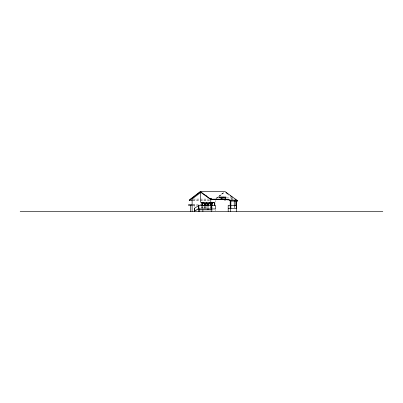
<?xml version="1.0" encoding="UTF-8"?>
<svg xmlns="http://www.w3.org/2000/svg" width="403" height="403" viewBox="0 0 403 403"><rect width="100%" height="100%" fill="white"/><g stroke="black" fill="none" stroke-linecap="round" stroke-linejoin="round"><path stroke-width="0.3" stroke-dasharray="2.02 1.51" d="M202.361 208.321L202.412 206.467M204.004 208.336L204.054 206.527M216.129 198.311L223.952 192.312M215.912 198.543L224.058 192.296M216.698 198.311L224.526 192.312M226.622 197.757L231.503 197.757L231.503 200.135M193.364 199.057L208.301 199.057M230.158 199.057L234.254 199.057M192.961 200.009L199.767 200.009M200.387 200.009L210.285 200.009M192.961 200.382L199.767 200.382M200.387 200.382L210.285 200.382M224.068 200.729L228.456 200.729M192.896 204.578L201.168 204.578M208.185 204.578L209.404 204.578M192.795 205.495L197.626 205.495M227.876 194.427L228.859 195.143M234.239 205.847L234.244 207.464M234.254 206.17L234.254 208.542M232.959 199.057L232.959 200.729M232.722 197.757L232.722 200.135M231.619 197.757L231.619 200.17M224.068 197.757L224.068 198.624M215.152 200.296L215.152 202.155M215.152 209.58L215.152 210.819M212.084 206.684L212.084 207.872M212.084 208.467L212.084 210.845M210.522 206.437L210.522 208.311M210.26 206.437L210.26 208.311M206.789 206.532L206.789 208.336M205.606 206.437L205.606 208.311M205.344 206.437L205.344 208.311M204.84 206.467L204.84 208.321M204.573 206.467L204.573 208.321M202.709 206.527L202.709 208.336M202.004 206.532L202.004 208.336M201.953 206.532L201.953 208.336M201.822 206.769L201.822 207.852M194.483 204.578L194.483 207.278M193.5 204.578L193.5 205.495"/><path stroke-width="0.6" d="M202.432 205.847L202.487 203.994A1.617 1.118 -90 0 1 203.53 202.951A1.617 1.118 -90 0 1 204.573 203.994L204.84 203.994L204.84 205.847M204.089 205.323L202.709 205.323L202.749 203.994A1.617 1.118 -90 0 1 204.598 203.444M237.579 200.689L230.571 200.689L228.491 199.178L211.892 199.178L211.217 198.689L210.074 198.689L200.266 191.566L189.249 200.009L189.249 200.382L200.266 191.934L200.266 191.566L225.015 191.566L237.579 200.689L237.579 201.062L230.571 201.062L228.491 199.55L211.892 199.55L211.217 199.057L210.074 199.057L200.266 191.934M190.972 199.057L192.115 199.057L201.037 192.221L199.893 192.221M194.306 211.434L194.306 208.291L198.891 205.55L198.891 208.94M218.673 197.042L226.053 197.042L226.053 197.389L218.975 197.389M225.559 199.022L221.988 199.022L219.741 197.389M189.249 200.382L192.342 200.382M230.199 208.542L230.199 200.533L230.864 200.533M212.774 202.316L213.973 202.316M212.124 203.349L212.567 203.349A1.657 1.199 -90 0 1 213.676 202.316A1.657 1.199 -90 0 1 214.784 203.349L214.784 205.55M212.996 202.351A1.657 1.199 -90 0 1 214.341 203.349L214.784 203.349M205.344 205.812L205.344 203.938L205.606 203.938A1.703 1.179 -90 0 1 207.263 203.268M205.344 203.938A1.703 1.179 -90 0 1 206.391 203.021A1.703 1.179 -90 0 1 207.434 203.938L207.696 203.938L207.696 205.812M208.286 205.812L208.286 203.938L208.547 203.938A1.562 1.083 -90 0 1 209.535 203.021A1.562 1.083 -90 0 1 210.522 203.938L210.522 205.812M208.286 203.938A1.562 1.083 -90 0 1 209.273 203.021A1.562 1.083 -90 0 1 210.26 203.938L210.522 203.938M202.487 203.994L202.749 203.994M192.286 204.578L188.619 204.578L188.619 205.495L192.281 205.495M230.199 205.313L228.194 205.313L228.194 211.434M230.864 205.313L236.566 205.313M198.825 205.55L215.615 205.55L215.615 208.94L197.782 208.94L197.782 209.631L196.463 209.631L196.463 210.25L195.284 210.25L195.284 210.845L194.306 210.845M198.674 205.681L198.603 211.434M194.306 208.291L194.377 211.434M228.194 208.542L236.581 208.542L236.581 211.434M199.666 209.827L211.217 209.827M20.15 211.434L382.85 211.434M225.992 192.649L227.957 194.075M230.41 195.853L232.37 197.279M234.823 199.057L237.579 201.062M230.224 200.533L230.864 200.749L230.864 208.542M223.086 197.042L223.564 197.389M219.01 197.042L219.489 197.389M201.943 192.649L200.961 191.934L200.593 192.221L200.593 202.316L211.535 202.316L211.535 208.94M205.374 195.143L206.356 195.853M209.792 198.347L210.774 199.057L210.774 202.316M236.566 200.749L236.566 208.542M236.223 200.749L236.223 208.542M235.896 201.152L235.896 205.459M234.254 200.835L234.254 205.575M230.526 200.533L230.526 211.434M228.491 199.178L228.491 199.55M225.559 197.389L225.559 199.147M221.977 197.042L221.988 199.147M214.341 203.349L214.341 205.55M212.567 203.349L212.567 205.55M211.892 199.178L211.892 199.55M211.217 198.689L211.217 199.057M211.217 205.55L211.217 202.316L211.217 211.434M210.26 203.938L210.26 205.812M210.074 198.689L210.074 199.057M208.547 203.938L208.547 205.812M208.003 205.55L208.003 209.827M207.434 203.938L207.434 205.812M206.789 202.921L206.789 205.928M205.606 203.938L205.606 205.812M204.573 203.994L204.573 205.847M202.88 209.827L202.88 211.434M202.709 203.52L202.709 205.323M202.004 202.316L202.004 205.928M201.953 202.316L201.953 205.928M199.666 208.94L199.666 211.434M192.115 199.057L192.115 211.434M190.543 205.495L190.543 211.434M207.58 203.676A1.703 1.179 -90 0 1 207.696 203.938M204.739 203.701A1.617 1.118 -90 0 1 204.84 203.994M212.235 203.057A1.657 1.199 -90 0 1 212.381 202.805M212.562 202.598A1.657 1.199 -90 0 1 212.769 202.447"/></g></svg>
